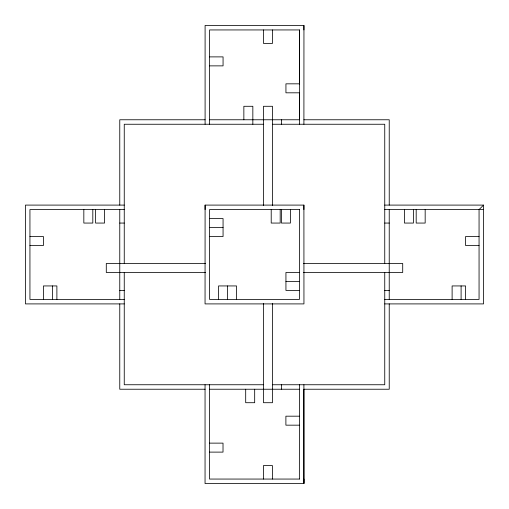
<?xml version="1.0" encoding="UTF-8"?>
<svg xmlns="http://www.w3.org/2000/svg" width="509" height="509" viewBox="0 0 509 509"><rect width="100%" height="100%" fill="white"/><g stroke="black" fill="none" stroke-linecap="round" stroke-linejoin="round"><path stroke-width="0.76" d="M303.905 209.587L303.905 205.095L205.095 205.095L205.095 209.587M303.905 479.058L303.86 483.55L205.051 483.55L205.051 384.747M384.747 205.095L483.55 205.095L479.058 209.587L479.058 299.413L384.747 299.413M299.457 84.628L299.457 29.942L209.587 29.942L209.587 124.253M303.905 29.942L303.905 25.45M209.587 56.887L223.063 56.887L223.063 65.871L209.587 65.871M299.413 83.832L285.937 83.832L285.937 92.816L299.413 92.816M205.095 119.768L119.768 119.768L119.768 205.095M209.587 119.768L299.413 119.768M303.905 119.768L389.232 119.768L389.232 205.095M263.484 124.253L124.253 124.253L124.253 263.484M272.468 124.253L384.747 124.253L384.747 263.484M124.253 205.095L25.45 205.095L25.45 303.905L124.253 303.905M124.253 209.587L29.942 209.587L29.942 299.413L124.253 299.413M384.747 209.587L483.55 209.587M209.587 218.571L223.063 218.571L223.063 236.532L209.543 236.532M119.768 223.063L124.253 223.063M384.747 223.063L389.232 223.063M209.587 227.555L223.063 227.555M29.942 236.532L43.418 236.532L43.418 245.516L29.942 245.516M479.058 236.532L465.582 236.532L465.582 245.516L479.058 245.516M205.636 263.484L106.292 263.484L106.292 272.468L205.636 272.468M303.364 263.484L402.708 263.484L402.708 272.468L303.364 272.468M299.413 272.468L285.937 272.468L285.937 290.429L299.413 290.429M285.937 281.445L299.413 281.445M119.768 290.429L124.253 290.429M384.747 290.429L389.232 290.429M384.747 303.905L483.55 303.905L483.55 205.095M263.484 384.747L124.253 384.747L124.253 272.468M272.468 384.747L384.747 384.747L384.747 272.468M205.095 389.232L119.768 389.232L119.768 303.905M209.587 389.232L299.413 389.232M303.905 389.232L389.232 389.232L389.232 303.905M299.368 416.184L285.893 416.184L285.893 425.168L299.368 425.168M209.543 443.129L223.018 443.129L223.018 452.113L209.543 452.113M299.413 479.058L209.543 479.058L209.543 384.747M465.582 299.413L465.582 285.937L452.113 285.937L452.113 299.413M461.097 285.937L461.097 299.413M425.168 209.587L425.168 223.063L416.184 223.063L416.184 209.587M413.429 209.587L413.429 223.063L404.445 223.063L404.445 209.587M389.232 209.587L389.232 299.413M303.905 124.253L303.949 25.45L205.095 25.45L205.095 124.253M303.905 205.095L303.949 303.905L205.051 303.905L205.095 205.095M303.905 384.747L303.905 483.55L303.86 389.474M299.457 92.555L299.457 119.5M299.413 29.942L299.413 124.253M299.413 384.747L299.368 479.058M290.429 209.587L290.429 223.063L281.445 223.063L281.445 209.587M281.445 119.768L281.445 124.253M281.445 384.747L281.445 389.232M280.192 209.587L280.192 223.063L271.208 223.063L271.208 209.587M272.468 29.942L272.468 43.418L263.484 43.418L263.484 29.942M272.468 205.636L272.468 106.292L263.484 106.292L263.484 205.636M272.468 303.364L272.468 402.708L263.484 402.708L263.484 303.364M272.417 479.058L272.417 465.582L263.439 465.582L263.439 479.058M254.678 389.232L254.678 402.708L245.694 402.708L245.694 389.232M252.839 124.253L252.839 106.292L243.856 106.292L243.856 119.768M236.532 299.413L236.532 285.937L218.571 285.937L218.571 299.413M227.555 285.937L227.555 299.413M119.768 209.587L119.768 299.413M104.555 209.587L104.555 223.063L95.571 223.063L95.571 209.587M92.816 209.587L92.816 223.063L83.832 223.063L83.832 209.587M56.887 299.413L56.887 285.937L43.418 285.937L43.418 299.413M52.395 285.937L52.395 299.413M299.413 209.587L209.543 209.587L209.587 299.413L299.413 299.413L299.413 209.587"/></g></svg>
